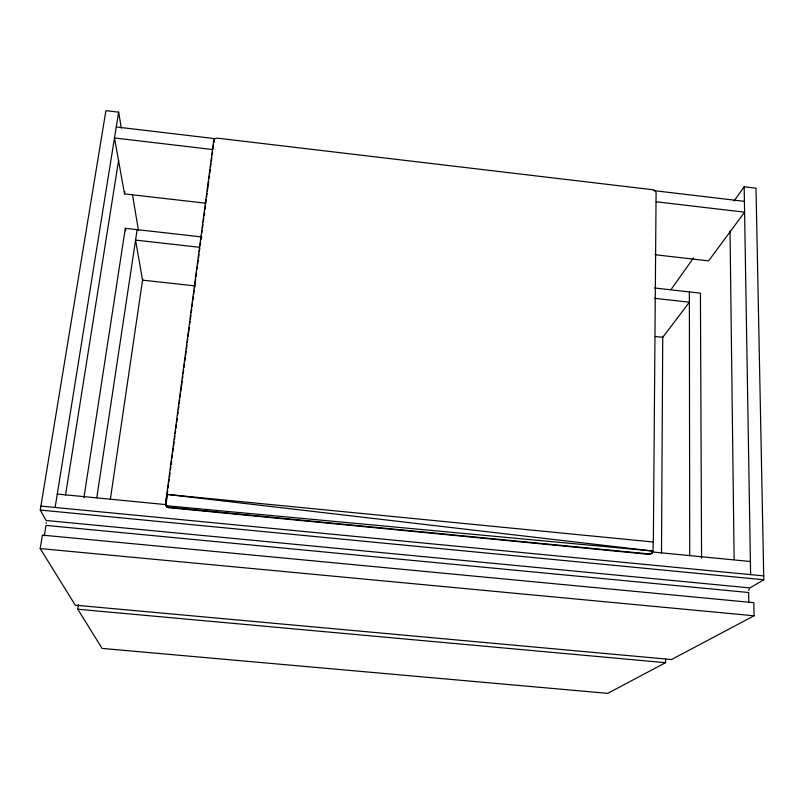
<?xml version="1.0" encoding="UTF-8"?>
<svg xmlns="http://www.w3.org/2000/svg" width="804" height="804" viewBox="0 0 804 804"><rect width="100%" height="100%" fill="white"/><g stroke="black" fill="none" stroke-linecap="round" stroke-linejoin="round"><path stroke-width="1.21" d="M651.923 552.981L648.918 554.358L651.401 553.433L652.607 551.765L651.401 553.433L649.391 553.956L168.699 507.234C163.222 506.691 166.82 497.565 166.79 494.37L213.733 140.388L214.618 138.831L217.1 138.127L653.24 189.784L655.039 190.568L656.094 192.719L653.35 542.017C652.496 545.675 654.888 553.976 648.918 554.358L168.79 507.696C162.86 506.349 167.332 498.068 166.79 494.37L653.35 542.017M78.46 604.749L77.787 609.231L102.058 648.406L607.713 693.349L665.561 662.687L665.581 659.039M661.491 553.011L662.747 336.313M166.86 496.771L165.895 505.012M46.24 523.324L46.28 522.359M167.192 494.289L167.684 490.561M168.016 488.068L168.508 484.34M168.84 481.857L169.172 479.365M169.503 476.883L169.996 473.154M170.488 469.425L170.82 466.933M171.151 464.451L171.644 460.722M171.976 458.23L172.468 454.501M172.8 452.019L173.292 448.28M173.624 445.798L174.116 442.069M174.448 439.577L174.94 435.848M175.262 433.366L175.594 430.874M175.925 428.391L176.418 424.663M176.749 422.17L177.242 418.442M177.734 414.713L178.066 412.221M178.398 409.738L178.89 406.01M179.222 403.518L179.714 399.789M180.046 397.307L180.538 393.578M180.87 391.086L182.186 381.136M182.518 378.654L182.85 376.171M183.181 373.679L183.674 369.951M184.005 367.458L184.498 363.73M184.83 361.247L185.322 357.519M185.644 355.026L186.146 351.298M186.468 348.815L186.97 345.077M187.292 342.594L187.794 338.866M188.116 336.373L189.272 327.67M189.764 323.942L190.096 321.459M190.427 318.967L190.92 315.238M191.251 312.756L191.744 309.027M192.076 306.535L192.568 302.806M192.9 300.314L193.392 296.586M193.724 294.103L194.216 290.375M194.548 287.882L195.704 279.179M196.025 276.697L196.528 272.968M197.02 269.229L197.352 266.747M197.673 264.265L198.176 260.526M198.498 258.044L199 254.315M199.322 251.823L199.824 248.094M200.146 245.612L200.648 241.883M200.97 239.391L201.472 235.662M201.794 233.18L202.126 230.688M202.457 228.205L202.95 224.467M203.281 221.984L203.774 218.256M204.105 215.763L204.598 212.035M204.93 209.553L205.422 205.824M205.754 203.332L206.246 199.603M206.578 197.121L207.07 193.382M207.402 190.9L208.718 180.95M209.05 178.468L209.382 175.975M209.703 173.493L210.206 169.765M210.527 167.272L211.03 163.544M211.351 161.061L211.854 157.333M212.176 154.84L212.678 151.112M213 148.619L213.502 144.891M110.339 499.425L142.73 278.898M96.812 497.636L137.132 229.653M83.928 497.646L125.334 228.316L201.955 236.959M205.633 203.191L124.509 193.885L124.871 191.583M65.506 495.244L118.62 160.267M55.124 507.465L118.65 112.178L105.917 110.65L40.25 510.058L46.049 520.479L749.991 587.915L763.8 579.764L756.011 188.186L744.172 186.779L734.052 200.99M40.2 548.569L42.391 535.122L753.82 602.678L754.051 615.794L671.511 659.541L75.275 605.181L40.2 548.569L754.051 615.794M44.3 535.876L46.009 525.404L748.655 592.508L748.815 602.739M748.805 590.518L749.298 588.829M214.196 139.273L213.824 142.408L213.733 140.388M649.642 554.338L651.401 553.443L652.727 551.031L166.79 494.37L166.237 505.736L168.79 507.696L166.8 506.791L165.745 504.369M671.008 289.591L693.48 258.014M651.391 553.423L652.014 552.237M651.763 552.881L652.325 552.418M168.699 507.234L167.373 507.234L166.237 505.736L652.727 551.031M77.787 609.231L665.561 662.687M57.285 494.048L165.936 504.621M651.742 551.906L750.393 561.514M40.904 506.088L763.72 575.895M40.25 510.058L763.8 579.764M194.94 285.902L142.549 280.144L135.554 240.105L199.171 247.24M655.26 336.504L662.747 337.328L689.38 302.214L654.456 298.294M654.466 287.973L700.425 293.158L701.57 558.117M654.938 254.717L708.605 260.868L744.594 212.186L656.185 201.774M212.879 149.564L114.5 137.976L124.509 193.885M116.278 126.962L214.728 138.62M653.431 190.568L744.414 201.342M166.137 505.686L166.348 506.249M165.745 503.605L165.875 504.188M125.334 228.316L125.796 230.778M118.65 112.178L121.324 128.097M132.469 194.628L138.459 230.376M213.894 139.795L213.985 141.816M744.172 186.779L750.614 574.629M730.022 230.909L734.132 559.494M689.37 291.912L689.721 555.715"/></g></svg>
